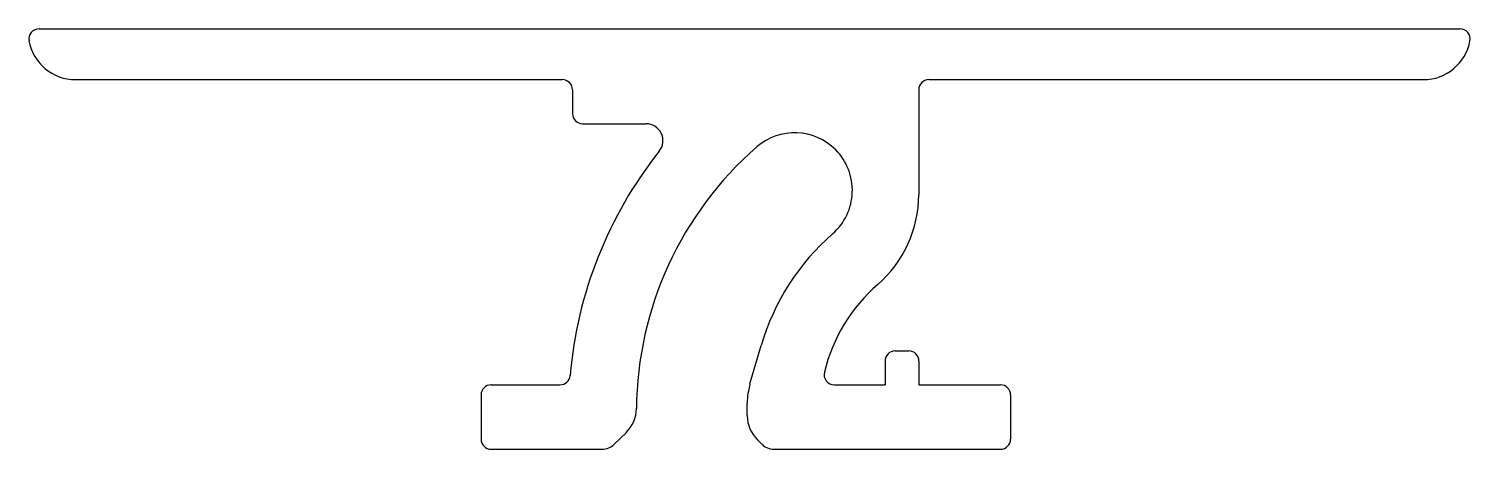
# Model space of a CAD drawing. Extents: x 747.4 to 789.9, y 250.4 to 262.8.
import ezdxf

# ---------------------------------------------------------------- set-up
doc = ezdxf.new("R2010")
doc.units = 0
doc.layers.get('0').update_dxf_attribs({"linetype": 'CONTINUOUS'})

msp = doc.modelspace()

# ---------------------------------------------------------------- linework, layer by layer
at = {"color": 0, "linetype": 'CONTINUOUS'}
for p, q in [((747.696, 262.777), (789.559, 262.777)), ((748.777, 261.277), (763.112, 261.277)), ((773.912, 261.277), (788.477, 261.277)), ((763.412, 260.977), (763.412, 260.277)), ((773.612, 260.977), (773.612, 257.881)), ((763.712, 259.977), (765.577, 259.977)), ((768.642, 252.301), (768.975, 253.44)), ((772.92, 253.277), (773.32, 253.277)), ((772.62, 252.977), (772.62, 252.277)), ((773.62, 252.977), (773.62, 252.277)), ((761.02, 252.277), (763.043, 252.277)), ((771.125, 252.277), (772.62, 252.277)), ((773.62, 252.277), (776.02, 252.277)), ((760.72, 251.977), (760.72, 250.677)), ((776.32, 251.977), (776.32, 250.677)), ((768.562, 251.367), (768.562, 251.74)), ((764.642, 250.521), (764.999, 250.873)), ((768.995, 250.521), (768.86, 250.655)), ((761.02, 250.377), (764.291, 250.377)), ((769.347, 250.377), (776.02, 250.377))]:
    msp.add_line(p, q, dxfattribs=at)
for centre, radius, start, end in [((747.696, 262.477), 0.3, 90, 190.4757), ((789.559, 262.477), 0.3, 349.5243, 90), ((748.777, 262.677), 1.4, 190.4757, 270), ((788.477, 262.677), 1.4, 270, 349.5243), ((763.112, 260.977), 0.3, 0, 90), ((773.912, 260.977), 0.3, 90, 180), ((763.712, 260.277), 0.3, 180, 270), ((765.577, 259.477), 0.5, 321.6148, 90), ((769.958, 258.012), 1.7, 44.64, 131.1611), ((775.662, 251.488), 12.366, 141.6148, 175.0676), ((775.662, 251.488), 10.366, 131.1611, 179.5112), ((769.958, 258.012), 1.7, 311.1611, 44.64), ((770.112, 257.881), 3.5, 310.9615, 0), ((775.662, 251.488), 6.966, 131.1611, 163.7285), ((775.662, 251.488), 4.966, 130.9615, 166.5027), ((772.92, 252.977), 0.3, 90, 180), ((773.32, 252.977), 0.3, 0, 90), ((761.02, 251.977), 0.3, 90, 180), ((763.043, 252.577), 0.3, 270, 355.0676), ((770.562, 251.74), 2, 163.7285, 180), ((771.125, 252.577), 0.3, 166.5027, 270), ((776.02, 251.977), 0.3, 0, 90), ((764.296, 251.585), 1, 314.6286, 359.5112), ((769.562, 251.367), 1, 180, 225.3714), ((761.02, 250.677), 0.3, 180, 270), ((776.02, 250.677), 0.3, 270, 0), ((764.291, 250.877), 0.5, 270, 314.6286), ((769.347, 250.877), 0.5, 225.3714, 270)]:
    msp.add_arc(centre, radius, start, end, dxfattribs=at)

doc.saveas('drawing.dxf')
